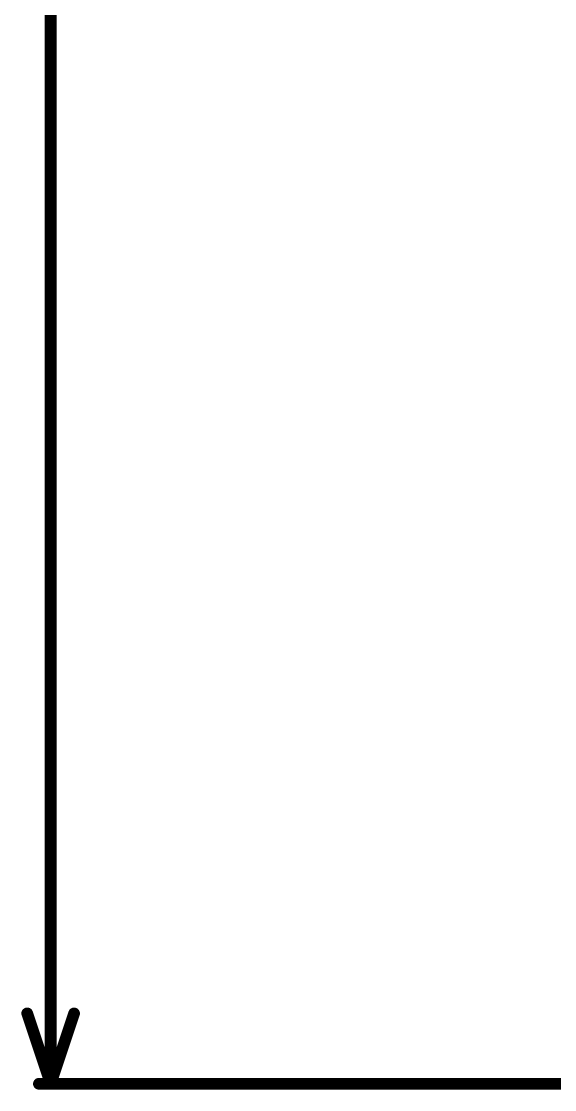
# Model space of a CAD drawing. Header units: inches. Extents: x -18 to 5357, y -8 to 5291.
# Drawn here: x -18.42 to -6.86, y -4.13 to 19.01 of the extents above; entities that cross this region are included whole.
import ezdxf

# ---------------------------------------------------------------- set-up
doc = ezdxf.new("R2010")
doc.units = ezdxf.units.IN
doc.layers.add('Dimension', color=6, linetype='Continuous')

msp = doc.modelspace()

# ---------------------------------------------------------------- linework, layer by layer
at = {"layer": 'Dimension'}
for points in [[(-17.78, -4, 0.254, 0.254, 0), (-17.78, 30.236, 0.254, 0.254, 0)], [(-18.288, -2.476, 0.254, 0.254, 0), (-17.78, -4, 0.254, 0.254, 0)], [(-17.78, -4, 0.254, 0.254, 0), (-17.272, -2.476, 0.254, 0.254, 0)], [(-18.034, -4, 0.254, 0.254, 0), (-1.714, -4, 0.254, 0.254, 0)]]:
    msp.add_lwpolyline(points, format="xyseb", dxfattribs=at)
for points in [[(-18.352, -2.476, 0.127, 0.127, 1), (-18.224, -2.476, 0.127, 0.127, 1)], [(-17.335, -2.476, 0.127, 0.127, 1), (-17.209, -2.476, 0.127, 0.127, 1)], [(-18.098, -4, 0.127, 0.127, 1), (-17.971, -4, 0.127, 0.127, 1)], [(-17.843, -4, 0.127, 0.127, 1), (-17.716, -4, 0.127, 0.127, 1)], [(-17.843, -4, 0.127, 0.127, 1), (-17.716, -4, 0.127, 0.127, 1)], [(-17.843, -4, 0.127, 0.127, 1), (-17.716, -4, 0.127, 0.127, 1)]]:
    msp.add_lwpolyline(points, format="xyseb", close=True, dxfattribs=at)

doc.saveas('drawing.dxf')
